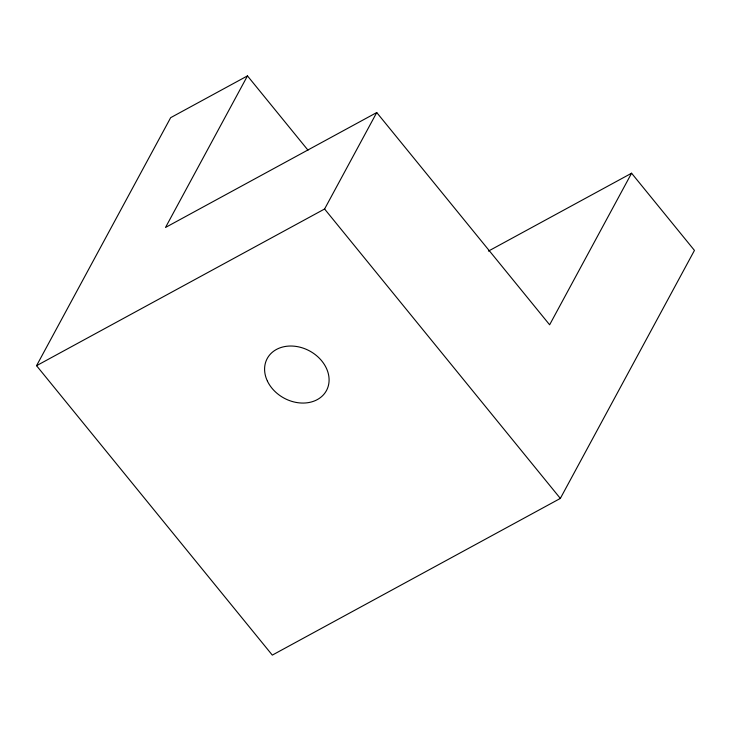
<?xml version="1.0" encoding="UTF-8"?>
<svg xmlns="http://www.w3.org/2000/svg" width="731" height="731" viewBox="0 0 731 731"><rect width="100%" height="100%" fill="white"/><g stroke="black" fill="none" stroke-linecap="round" stroke-linejoin="round"><path stroke-width="1.1" d="M488.427 251.099L631.584 173.22L694.45 250.404L560.339 498.423L272.307 655.113L36.55 365.692L170.661 117.673L247.471 75.887L307.979 150.166M247.471 75.887L165.517 227.46L376.739 112.547L549.63 324.792L631.584 173.22M36.55 365.692L324.591 209.002L376.739 112.547M324.591 209.002L560.339 498.423M267.445 381.171A33.681 26.828 28.4 0 0 323.038 395.252A33.681 26.828 28.4 0 0 300.048 347.207A33.681 26.828 28.4 0 0 267.445 381.171"/></g></svg>
